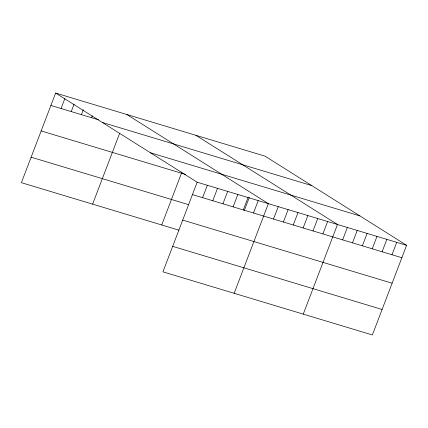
<?xml version="1.0" encoding="UTF-8"?>
<svg xmlns="http://www.w3.org/2000/svg" width="428" height="428" viewBox="0 0 428 428"><rect width="100%" height="100%" fill="white"/><g stroke="black" fill="none" stroke-linecap="round" stroke-linejoin="round"><path stroke-width="0.64" d="M55.629 93.047L197.169 182.205L162.94 271.839L372.371 334.953L406.6 245.319L265.06 156.161L55.629 93.047L21.4 182.681L178.995 230.173M61.065 108.519L64.853 98.595M71.235 111.585L74.076 104.143M81.406 114.651L83.299 109.686M91.581 117.716L92.288 115.854M92.609 204.14L119.546 133.59M161.72 224.968L181.937 172.013M202.605 197.677L207.345 185.271M212.775 200.743L217.515 188.336M222.951 203.808L227.685 191.402M233.121 206.874L237.861 194.467M243.291 209.939L248.031 197.533M244.351 210.394L249.251 197.554M253.467 213.005L258.202 200.598M234.148 293.298L268.377 203.664L126.832 114.506M273.513 219.045L278.248 206.638M283.384 222.02L288.124 209.613M293.26 224.994L297.995 212.588M303.131 227.974L307.871 215.562M313.002 230.949L317.742 218.542M322.878 233.923L327.613 221.517M303.259 314.125L337.489 224.491L195.944 135.334M342.625 239.873L347.359 227.466M352.495 242.847L357.236 230.441M362.372 245.827L367.106 233.415M372.242 248.802L376.982 236.395M382.118 251.776L386.853 239.37M391.989 254.751L396.729 242.344M50.889 105.454L98.574 119.824M102.335 122.467L311.766 185.586M150.463 152.78L359.889 215.899M41.158 130.936L185.795 174.528M197.169 182.205L406.6 245.319M192.434 194.612L401.86 257.726M31.132 157.194L188.727 204.691M182.703 220.094L392.128 283.213M172.671 246.351L382.102 309.471"/></g></svg>
